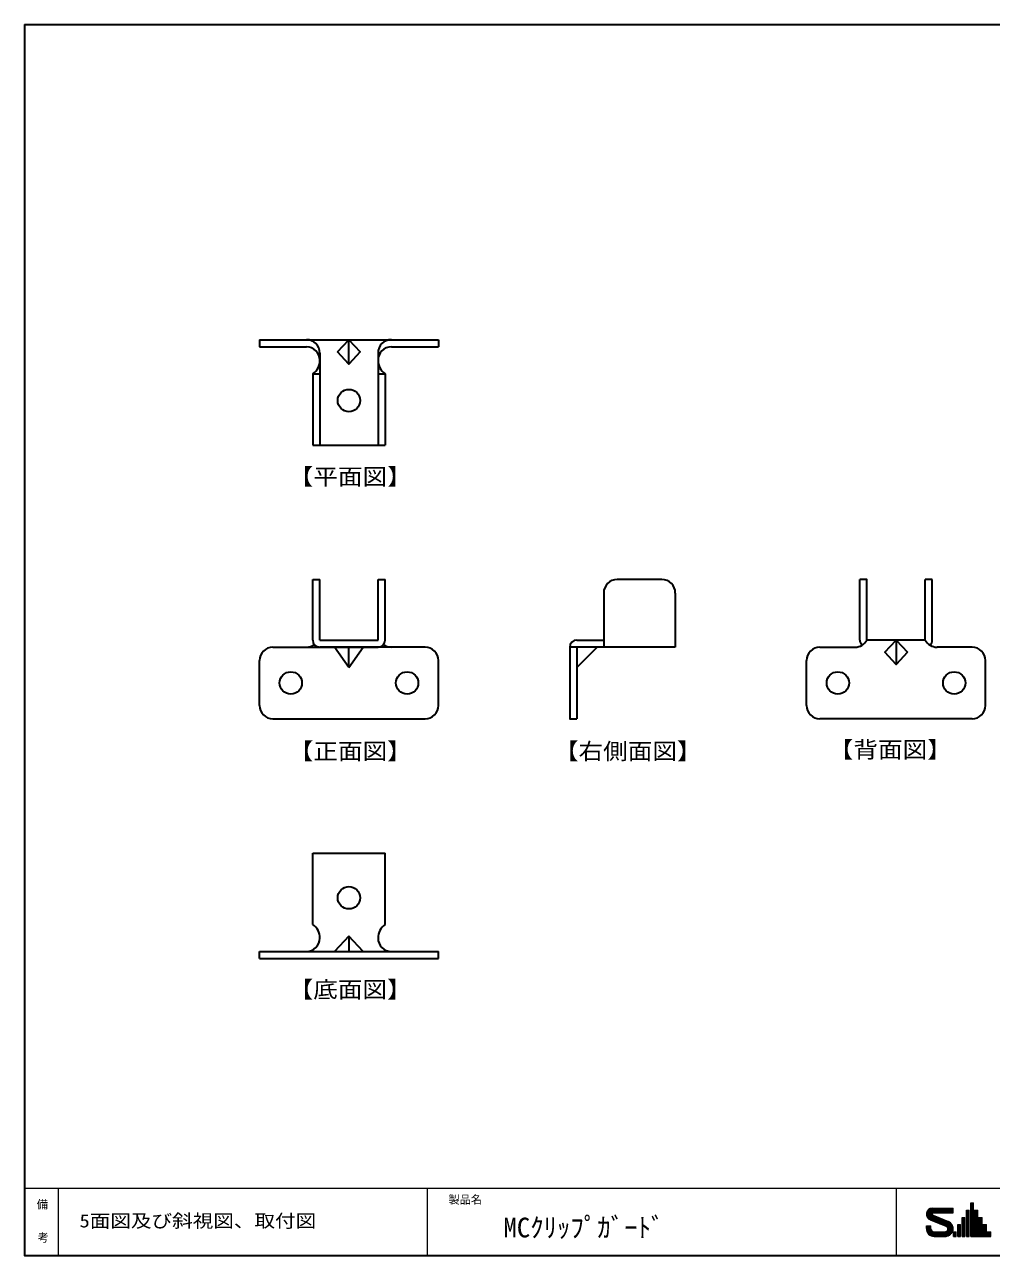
# Model space of a CAD drawing. Units: millimetres on the paper. Extents: x -195 to 1948, y -1412 to 138.
# Drawn here: x -194.8 to 21.3, y -137.5 to 137.5 of the extents above; entities that cross this region are included whole.
import ezdxf
from ezdxf.enums import TextEntityAlignment as Align

# ---------------------------------------------------------------- set-up
doc = ezdxf.new("R2010")
doc.units = ezdxf.units.MM
for name, color, linetype, lineweight in [('0-1_本体', 7, 'Continuous', 35), ('0-8_寸法線', 4, 'Continuous', 18), ('F-0_図面枠', 4, 'Continuous', 18)]:
    doc.layers.add(name, color=color, linetype=linetype, lineweight=lineweight)
doc.layers.add('F-2_文字1', color=7, linetype='Continuous')
doc.layers.add('F-3_文字2', color=7, linetype='Continuous')
doc.styles.add('ＭＳ ゴシック', font='')
doc.styles.get('ＭＳ ゴシック').set_extended_font_data('MS Gothic')

msp = doc.modelspace()

# ---------------------------------------------------------------- linework, layer by layer
at = {"layer": '0-1_本体'}
for p, q in [((-142.267, 67.1), (-142.267, 65.5)), ((-142.267, 67.1), (-102.267, 67.1)), ((-122.267, 64.563), (-122.267, 67.1)), ((-122.267, 61.637), (-122.267, 67.1)), ((-122.267, 64.563), (-122.267, 67.1)), ((-122.267, 61.637), (-122.267, 67.1)), ((-102.267, 67.1), (-102.267, 65.5)), ((-142.267, 65.5), (-131.767, 65.5)), ((-128.767, 64.1), (-128.767, 43.5)), ((-115.767, 64.1), (-115.767, 43.5)), ((-112.767, 65.5), (-102.267, 65.5)), ((-130.367, 59.5), (-130.367, 43.5)), ((-130.367, 59.5), (-128.767, 59.5)), ((-115.767, 59.5), (-114.167, 59.5)), ((-114.167, 59.5), (-114.167, 43.5)), ((-130.367, 43.5), (-114.167, 43.5)), ((-130.367, 0), (-130.367, 13.5)), ((-130.367, 13.5), (-128.767, 13.5)), ((-128.767, 0), (-128.767, 13.5)), ((-115.767, 0), (-115.767, 13.5)), ((-115.767, 13.5), (-114.167, 13.5)), ((-114.167, 0), (-114.167, 13.5)), ((-52.333, 13.5), (-62.333, 13.5)), ((-8.1, 0), (-8.1, 13.5)), ((6.5, 0), (6.5, 13.5)), ((8.1, 13.5), (6.5, 13.5)), ((8.1, 0), (8.1, 13.5)), ((-65.333, 10.5), (-65.333, -1.6)), ((-49.333, 10.5), (-49.333, -1.6)), ((-128.767, 0), (-124.804, 0)), ((-128.767, 0), (-115.767, 0)), ((-119.767, 0), (-115.767, 0)), ((-71.333, 0), (-65.333, 0)), ((-2.5, 0), (-6.5, 0)), ((6.5, 0), (-6.5, 0)), ((0, 0), (0, -5.463)), ((0, 0), (0, -5.463)), ((6.5, 0), (2.537, 0)), ((-139.267, -1.6), (-115.767, -1.6)), ((-105.267, -1.6), (-128.767, -1.6)), ((-122.267, -6.125), (-125.467, -1.6)), ((-122.267, -6.125), (-119.067, -1.6)), ((-122.267, -6.125), (-122.267, -1.6)), ((-49.333, -1.6), (-71.333, -1.6)), ((-71.333, -1.6), (-71.333, -17.6)), ((-66.808, -1.6), (-71.333, -6.125)), ((-17, -1.6), (-9.153, -1.6)), ((17, -1.6), (9.153, -1.6)), ((-142.267, -14.6), (-142.267, -4.6)), ((-102.267, -14.6), (-102.267, -4.6)), ((-20, -14.6), (-20, -4.6)), ((0, -2.925), (0, -5.463)), ((0, -2.925), (0, -5.463)), ((20, -14.6), (20, -4.6)), ((-139.267, -17.6), (-105.267, -17.6)), ((17, -17.6), (-17, -17.6)), ((-130.367, -47.6), (-114.167, -47.6)), ((-130.367, -63.6), (-130.367, -47.6)), ((-114.167, -63.6), (-114.167, -47.6)), ((-122.267, -66.155), (-125.467, -69.6)), ((-122.267, -66.155), (-122.267, -69.6)), ((-119.067, -69.6), (-122.267, -66.155)), ((-142.267, -71.2), (-142.267, -69.6)), ((-142.267, -69.6), (-102.267, -69.6)), ((-142.267, -71.2), (-102.267, -71.2)), ((-122.267, -69.081), (-122.267, -69.6)), ((-102.267, -71.2), (-102.267, -69.6))]:
    msp.add_line(p, q, dxfattribs=at)
for points in [[(-124.804, 64.369), (-122.267, 67.1), (-119.729, 64.369), (-122.267, 61.637)], [(2.537, -2.731), (0, -5.463), (-2.537, -2.731), (0, 0)]]:
    msp.add_lwpolyline(points, close=True, dxfattribs=at)
for points in [[(-6.5, 0), (-6.5, 13.5), (-8.1, 13.5)], [(-71.333, -1.6), (-72.933, -1.6), (-72.933, -17.6), (-71.333, -17.6)]]:
    msp.add_lwpolyline(points, dxfattribs=at)
for centre in [(-122.267, 53.5), (-135.267, -9.6), (-109.267, -9.6), (-13, -9.6), (13, -9.6), (-122.267, -57.6)]:
    msp.add_circle(centre, 2.5, dxfattribs=at)
for centre, radius, start, end in [((-131.767, 64.1), 3, 0, 90), ((-112.767, 64.1), 3, 90, 180), ((-131.767, 62.5), 3, 0, 90), ((-112.767, 62.5), 3, 90, 180), ((-132.166, 62.386), 3.401, 301.94169, 1.91334), ((-112.367, 62.386), 3.401, 178.08666, 238.05831), ((-62.333, 10.5), 3, 90, 180), ((-52.333, 10.5), 3, 0, 90), ((-128.767, 0), 1.6, 180, 270), ((-115.767, 0), 1.6, 270, 0), ((-71.333, -1.6), 1.6, 90, 180), ((-6.5, 0), 1.6, 180, 226.71585), ((6.5, 0), 1.6, 313.28415, 0), ((-139.267, -4.6), 3, 90, 180), ((-131.767, 1.4), 3, 270, 306.14393), ((-112.767, 1.4), 3, 233.85607, 270), ((-105.267, -4.6), 3, 0, 90), ((-17, -4.6), 3, 90, 180), ((-9.153, 1.4), 3, 270, 332.18186), ((9.153, 1.4), 3, 207.81814, 270), ((17, -4.6), 3, 0, 90), ((-139.267, -14.6), 3, 180, 270), ((-105.267, -14.6), 3, 270, 0), ((-17, -14.6), 3, 180, 270), ((17, -14.6), 3, 270, 0), ((-132.166, -66.486), 3.401, 358.08666, 58.05831), ((-112.367, -66.486), 3.401, 121.94169, 181.91334), ((-131.767, -66.6), 3, 270, 0), ((-112.767, -66.6), 3, 180, 270)]:
    msp.add_arc(centre, radius, start, end, dxfattribs=at)
at = {"layer": 'F-0_図面枠', "color": 7, "lineweight": 35}
msp.add_line((-194.75, 137.5), (194.75, 137.5), dxfattribs=at)
at = {"layer": 'F-0_図面枠'}
for p, q in [((-194.75, -122.5), (194.75, -122.5)), ((-187.25, -122.5), (-187.25, -137.5)), ((-104.75, -122.5), (-104.75, -137.5)), ((0, -122.5), (0, -137.5)), ((16.726, -125.729), (17.326, -125.729)), ((16.726, -133.256), (16.726, -125.729)), ((16.937, -133.256), (16.937, -125.729)), ((17.148, -133.256), (17.148, -125.729)), ((17.326, -127.394), (17.326, -125.729)), ((6.768, -128.316), (8.109, -128.316)), ((6.779, -128.105), (8.137, -128.105)), ((6.791, -128.527), (8.322, -128.527)), ((6.824, -127.894), (12.763, -127.894)), ((6.848, -128.738), (8.83, -128.738)), ((6.906, -127.683), (12.763, -127.683)), ((6.946, -128.949), (9.338, -128.949)), ((7.035, -127.472), (12.763, -127.472)), ((7.095, -129.16), (9.847, -129.16)), ((7.23, -127.261), (12.763, -127.261)), ((7.557, -127.05), (12.763, -127.05)), ((8.1, -126.928), (12.763, -126.928)), ((8.275, -128.508), (11.695, -129.926)), ((8.358, -127.961), (12.763, -127.961)), ((12.763, -127.961), (12.763, -126.928)), ((14.795, -133.256), (14.795, -129.015)), ((14.795, -129.015), (15.338, -129.015)), ((15.006, -133.256), (15.006, -129.015)), ((15.216, -133.256), (15.216, -129.015)), ((15.338, -133.256), (15.338, -129.015)), ((15.76, -127.394), (16.305, -127.394)), ((15.76, -133.256), (15.76, -127.394)), ((15.971, -133.256), (15.971, -127.394)), ((16.182, -133.256), (16.182, -127.394)), ((16.305, -133.256), (16.305, -127.394)), ((17.326, -127.394), (18.292, -127.394)), ((17.359, -133.256), (17.359, -127.394)), ((17.57, -133.256), (17.57, -127.394)), ((17.781, -133.256), (17.781, -127.394)), ((17.992, -133.256), (17.992, -127.394)), ((18.203, -133.256), (18.203, -127.394)), ((18.292, -129.015), (18.292, -127.394)), ((18.292, -129.015), (19.258, -129.015)), ((18.414, -133.256), (18.414, -129.015)), ((18.625, -133.256), (18.625, -129.015)), ((18.836, -133.256), (18.836, -129.015)), ((19.047, -133.256), (19.047, -129.015)), ((19.258, -130.636), (19.258, -129.015)), ((6.768, -130.925), (7.8, -130.925)), ((6.768, -131.524), (6.768, -130.925)), ((6.769, -131.058), (7.801, -131.058)), ((6.769, -131.269), (7.801, -131.269)), ((6.769, -131.48), (7.801, -131.48)), ((6.776, -131.691), (7.814, -131.691)), ((6.809, -131.902), (7.896, -131.902)), ((7.324, -129.371), (10.355, -129.371)), ((7.601, -129.526), (11.134, -130.991)), ((7.735, -129.582), (10.864, -129.582)), ((7.8, -131.558), (7.8, -130.925)), ((8.243, -129.793), (11.372, -129.793)), ((8.752, -130.003), (11.857, -130.003)), ((9.26, -130.214), (12.162, -130.214)), ((9.769, -130.425), (12.369, -130.425)), ((10.277, -130.636), (12.517, -130.636)), ((10.786, -130.847), (12.625, -130.847)), ((11.27, -131.058), (12.699, -131.058)), ((11.475, -131.269), (12.744, -131.269)), ((11.483, -131.902), (12.721, -131.902)), ((11.554, -131.48), (12.762, -131.48)), ((11.556, -131.691), (12.755, -131.691)), ((13.829, -130.636), (14.373, -130.636)), ((13.829, -133.256), (13.829, -130.636)), ((14.04, -133.256), (14.04, -130.636)), ((14.251, -133.256), (14.251, -130.636)), ((14.373, -133.256), (14.373, -130.636)), ((19.258, -130.636), (20.223, -130.636)), ((19.258, -133.256), (19.258, -130.636)), ((19.469, -133.256), (19.469, -130.636)), ((19.679, -133.256), (19.679, -130.636)), ((19.89, -133.256), (19.89, -130.636)), ((20.101, -133.256), (20.101, -130.636)), ((20.223, -132.257), (20.223, -130.636)), ((6.871, -132.113), (8.098, -132.113)), ((6.963, -132.324), (12.568, -132.324)), ((7.093, -132.535), (12.438, -132.535)), ((7.272, -132.746), (12.26, -132.746)), ((7.526, -132.957), (12.005, -132.957)), ((7.952, -133.168), (11.579, -133.168)), ((8.466, -132.224), (11, -132.224)), ((8.5, -133.256), (11.175, -133.256)), ((11.29, -132.113), (12.66, -132.113)), ((12.863, -133.256), (12.863, -132.257)), ((12.863, -132.257), (13.407, -132.257)), ((12.863, -133.256), (13.407, -133.256)), ((13.039, -133.256), (13.039, -132.257)), ((13.25, -133.256), (13.25, -132.257)), ((13.407, -133.256), (13.407, -132.257)), ((13.829, -133.256), (14.373, -133.256)), ((14.795, -133.256), (15.338, -133.256)), ((15.76, -133.256), (16.305, -133.256)), ((16.726, -133.256), (21.189, -133.256)), ((20.223, -132.257), (21.189, -132.257)), ((20.312, -133.256), (20.312, -132.257)), ((20.523, -133.256), (20.523, -132.257)), ((20.734, -133.256), (20.734, -132.257)), ((20.945, -133.256), (20.945, -132.257)), ((21.156, -133.256), (21.156, -132.257)), ((21.189, -133.256), (21.189, -132.257))]:
    msp.add_line(p, q, dxfattribs=at)
at = {"layer": 'F-0_図面枠', "color": 7, "lineweight": 35}
msp.add_lwpolyline([(-194.75, 137.5), (-194.75, -137.5), (194.75, -137.5)], dxfattribs=at)
at = {"layer": 'F-0_図面枠'}
for centre, radius, start, end in [((8.118, -128.279), 1.35, 90.76968, 251.60579), ((8.384, -128.245), 0.284, 92.62549, 247.52919), ((8.5, -131.524), 1.732, 179.99979, 270.00009), ((8.466, -131.558), 0.666, 179.99979, 270.00009), ((10.932, -131.592), 0.632, 267.5421, 69.85329), ((11.032, -131.525), 1.731, 269.93188, 67.46921)]:
    msp.add_arc(centre, radius, start, end, dxfattribs=at)

# ---------------------------------------------------------------- texts
at = {"layer": '0-8_寸法線', "color": 7, "style": 'ＭＳ ゴシック', "width": 1.1}
for s, p in [('【平面図】', (-135.734, 33.565)), ('【正面図】', (-135.725, -27.779)), ('【右側面図】', (-76.464, -27.779)), ('【背面図】', (-15.048, -27.42)), ('【底面図】', (-135.747, -81.03))]:
    msp.add_text(s, height=3.666, dxfattribs=at).set_placement(p, align=Align.BOTTOM_LEFT)
at = {"layer": 'F-2_文字1', "style": 'ＭＳ ゴシック'}
for s, p in [('備', (-192.039, -127.587)), ('製品名', (-100.023, -126.502)), ('考', (-191.86, -135.01))]:
    msp.add_text(s, height=1.833, dxfattribs=at).set_placement(p, align=Align.BOTTOM_LEFT)
at = {"layer": 'F-3_文字2', "style": 'ＭＳ ゴシック', "width": 1.15}
msp.add_text('5面図及び斜視図、取付図', height=2.933, dxfattribs=at).set_placement((-182.486, -132.132), align=Align.BOTTOM_LEFT)
at = {"layer": 'F-3_文字2', "style": 'ＭＳ ゴシック'}
msp.add_text('MCｸﾘｯﾌﾟｶﾞｰﾄﾞ', height=4.399, dxfattribs=at).set_placement((-87.749, -134.791), align=Align.BOTTOM_LEFT)

doc.saveas('drawing.dxf')
